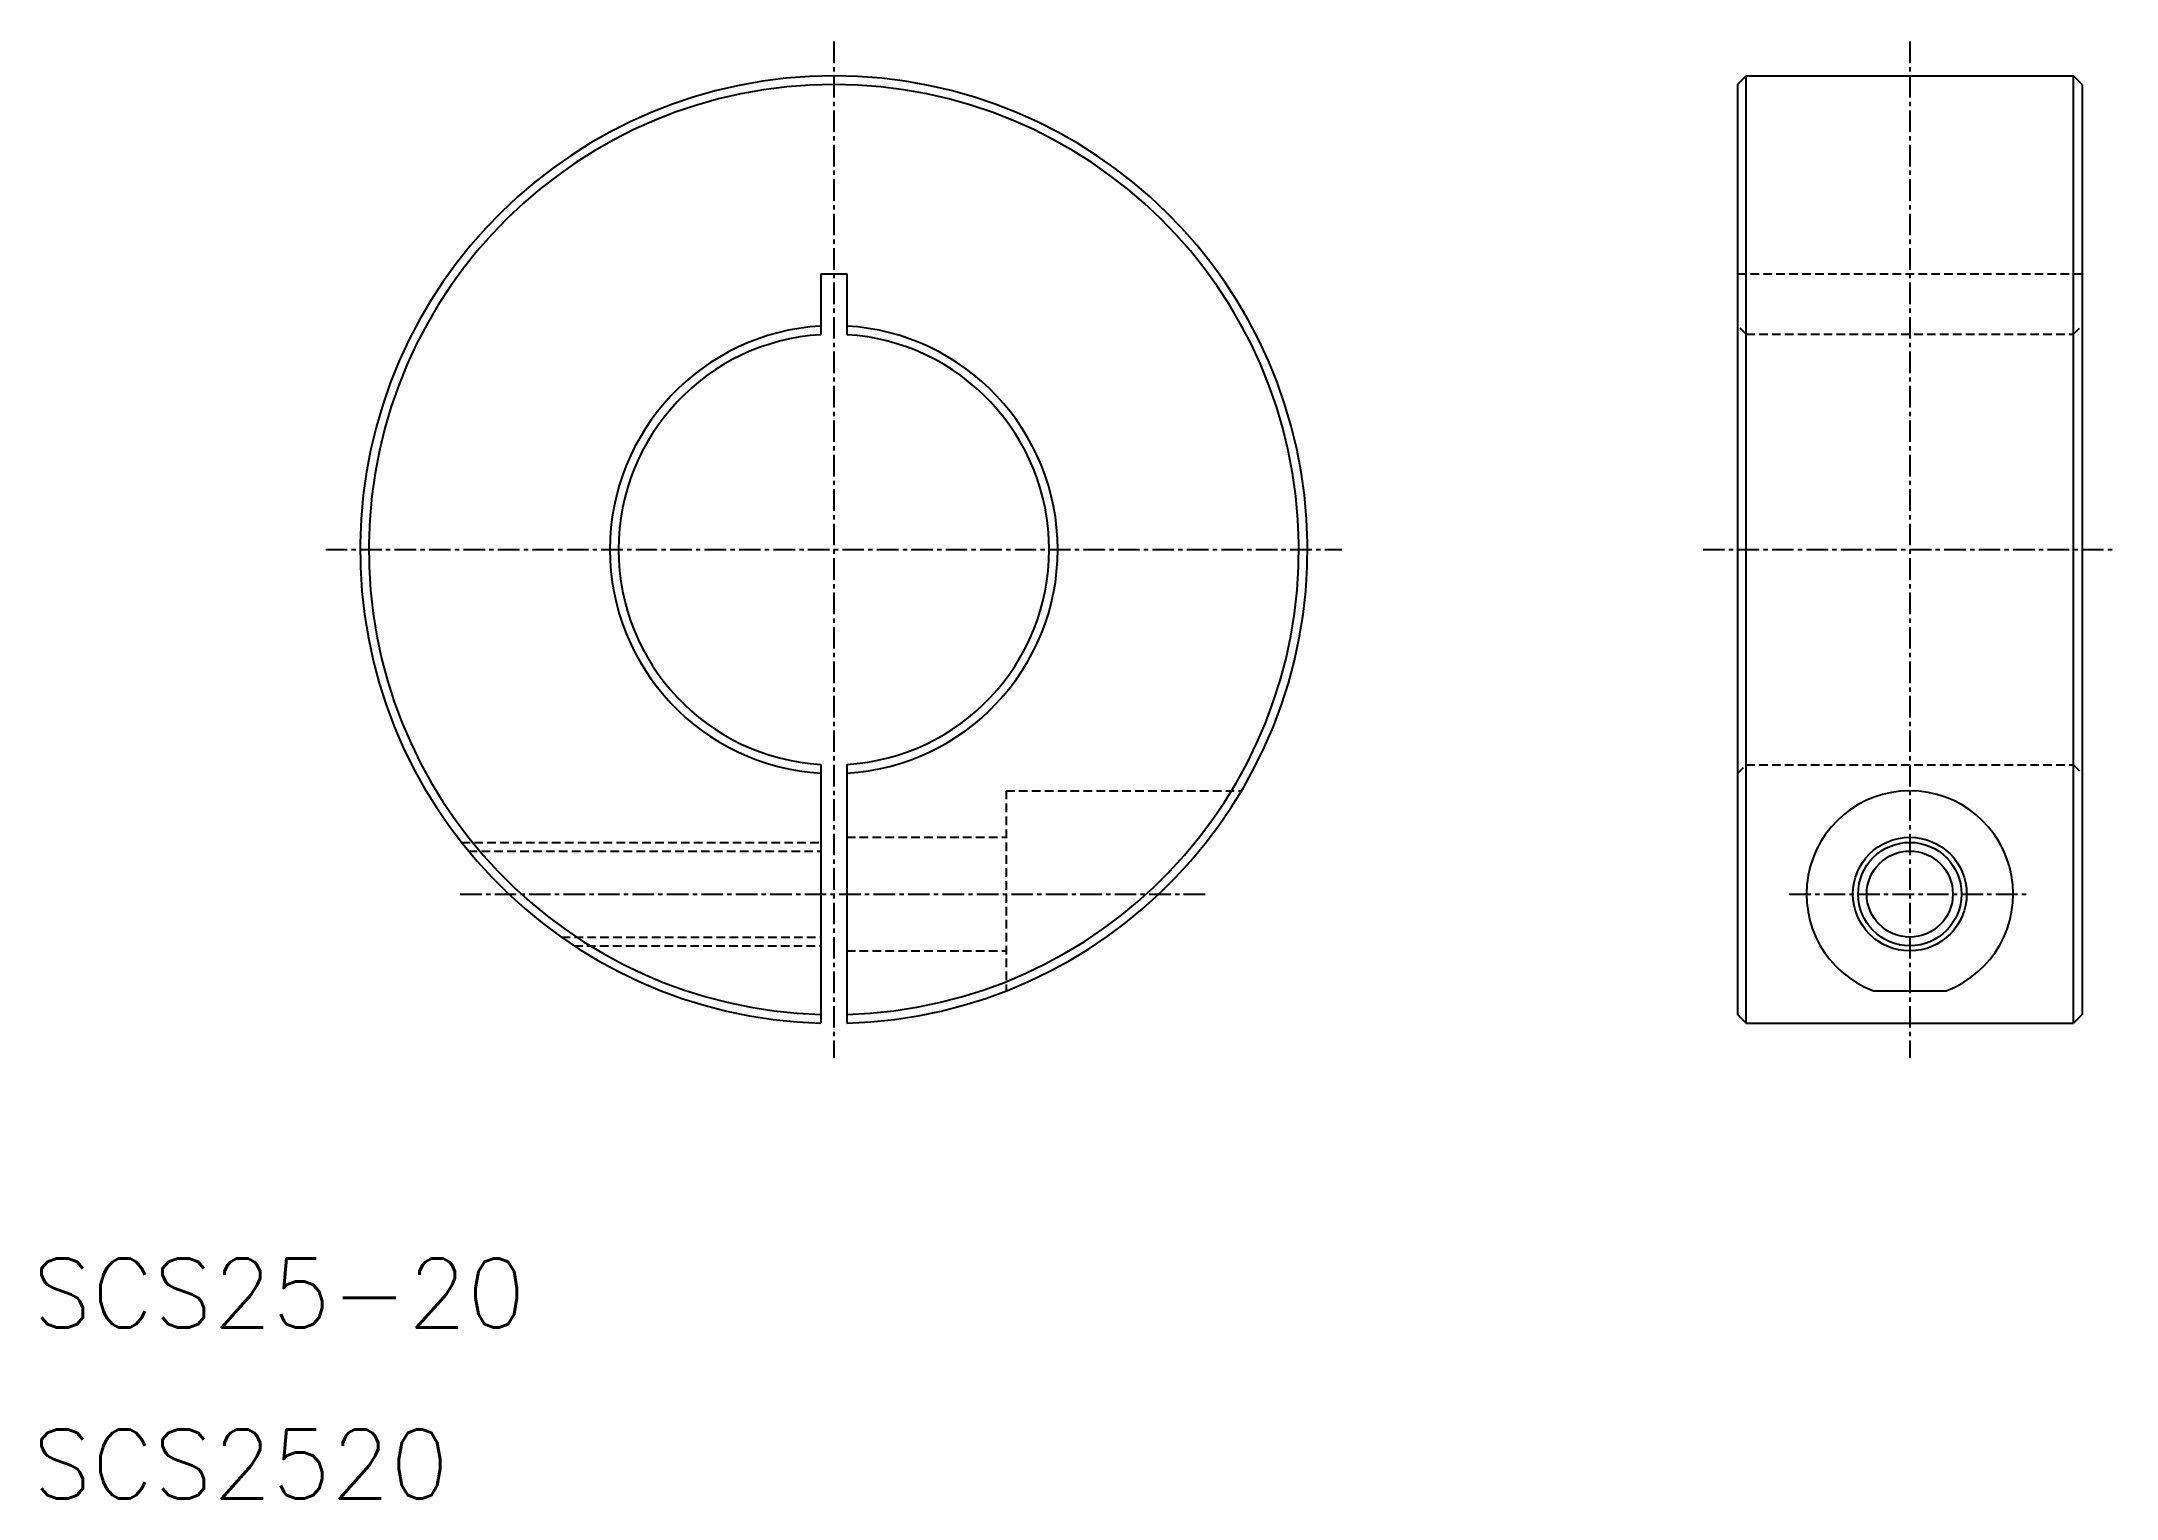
# Model space of a CAD drawing. Extents: x -100 to 21, y 56 to 141.
import ezdxf

# ---------------------------------------------------------------- set-up
doc = ezdxf.new("R2010")
doc.units = 0
doc.linetypes.add('CENTER', pattern=[2, 1.25, -0.25, 0.25, -0.25])
doc.linetypes.add('DASHED', pattern=[0.75, 0.5, -0.25])
doc.layers.get('0').update_dxf_attribs({"linetype": 'CONTINUOUS'})
doc.layers.add('CENTER', color=1, linetype='CENTER')
doc.styles.get("Standard").update_dxf_attribs({"font": 'txt.shx', "bigfont": 'bigfont.shx'})

msp = doc.modelspace()

# ---------------------------------------------------------------- linework, layer by layer
at = {"color": 7, "linetype": 'CONTINUOUS'}
for p, q in [((-1.15, 138.15), (-0.65, 138.65)), ((-0.65, 138.65), (18.35, 138.65)), ((-0.65, 83.65), (-0.65, 138.65)), ((18.85, 138.15), (18.35, 138.65)), ((18.35, 83.65), (18.35, 138.65)), ((-1.15, 138.15), (-1.15, 84.15)), ((18.85, 138.15), (18.85, 84.15)), ((-54.37, 127.15), (-52.87, 127.15)), ((-54.37, 127.15), (-54.37, 123.63)), ((-52.87, 127.15), (-52.87, 123.63)), ((-0.65, 111.15), (-0.65, 111.15)), ((-54.37, 98.67), (-54.37, 83.66)), ((-52.87, 98.67), (-52.87, 83.66)), ((6.74, 85.53), (10.96, 85.53)), ((-1.15, 84.15), (-0.65, 83.65)), ((-0.65, 83.65), (18.35, 83.65)), ((18.85, 84.15), (18.35, 83.65))]:
    msp.add_line(p, q, dxfattribs=at)
at = {"color": 3, "linetype": 'DASHED'}
for p, q in [((-1.15, 127.15), (18.85, 127.15)), ((-0.65, 123.65), (-1.15, 124.15)), ((18.35, 123.65), (18.85, 124.15)), ((-0.65, 123.65), (-0.65, 123.65)), ((-0.65, 123.65), (18.35, 123.65)), ((-1.15, 98.15), (-0.65, 98.65)), ((-0.65, 98.65), (18.35, 98.65)), ((18.35, 98.65), (18.85, 98.15)), ((-43.62, 97.15), (-29.95, 97.15)), ((-43.62, 97.15), (-43.62, 85.53)), ((-75.24, 94.15), (-54.37, 94.15)), ((-52.87, 94.45), (-43.62, 94.45)), ((-74.83, 93.65), (-54.37, 93.65)), ((-69.43, 88.65), (-54.37, 88.65)), ((-68.7, 88.15), (-54.37, 88.15)), ((-52.87, 87.85), (-43.62, 87.85))]:
    msp.add_line(p, q, dxfattribs=at)
at = {"color": 7, "linetype": 'CONTINUOUS'}
for radius in [3.3, 2.5]:
    msp.add_circle((8.85, 91.15), radius, dxfattribs=at)
at = {"color": 3, "linetype": 'CONTINUOUS'}
msp.add_circle((8.85, 91.15), 3, dxfattribs=at)
at = {"color": 7, "linetype": 'CONTINUOUS'}
for centre, radius, start, end in [((-53.62, 111.15), 27.5, 271.5628, 268.4372), ((-53.62, 111.15), 27, 271.5918, 268.4082), ((-53.62, 111.15), 13, 93.3074, 266.6926), ((-53.62, 111.15), 13, 273.3074, 86.6926), ((-53.62, 111.15), 12.5, 93.4398, 266.5602), ((-53.62, 111.15), 12.5, 273.4398, 86.5602), ((8.85, 91.15), 6, 290.5723, 249.4277)]:
    msp.add_arc(centre, radius, start, end, dxfattribs=at)
at = {"layer": 'CENTER', "color": 1, "linetype": 'CENTER'}
for p, q in [((-53.62, 140.65), (-53.62, 81.65)), ((8.85, 140.65), (8.85, 81.65)), ((-83.12, 111.15), (-24.12, 111.15)), ((-3.15, 111.15), (20.85, 111.15)), ((-75.31, 91.15), (-31.94, 91.15)), ((1.85, 91.15), (15.85, 91.15))]:
    msp.add_line(p, q, dxfattribs=at)

# ---------------------------------------------------------------- texts
at = {"color": 7, "linetype": 'CONTINUOUS'}
for s, p in [('SCS25-20', (-100.13, 65.99)), ('SCS2520', (-100.13, 56.06))]:
    msp.add_text(s, height=4, dxfattribs=at).set_placement(p)

doc.saveas('drawing.dxf')
